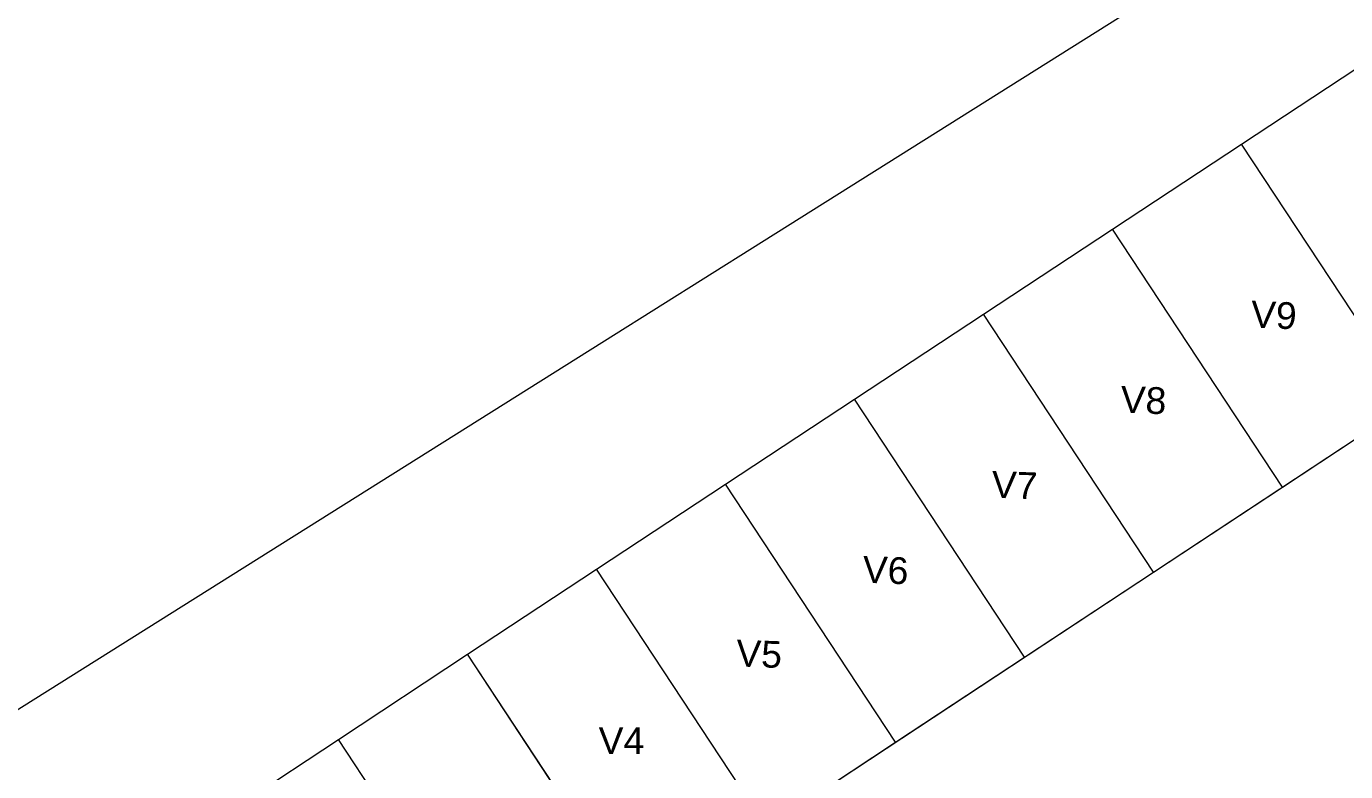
# Model space of a CAD drawing. Header units: metres. Extents: x -71 to 881, y -503 to 661.
# Drawn here: x 188.4 to 209.75, y 581.63 to 593.69 of the extents above; entities that cross this region are included whole.
import ezdxf

# ---------------------------------------------------------------- set-up
doc = ezdxf.new("R2010")
doc.units = ezdxf.units.M
doc.layers.add('04. Pisos', color=8, linetype='Continuous', lineweight=5)
doc.layers.add('05. Textos', color=5, linetype='Continuous', lineweight=0)
doc.styles.get("Standard").update_dxf_attribs({"font": 'arial.ttf'})

msp = doc.modelspace()

# ---------------------------------------------------------------- linework, layer by layer
at = {"layer": '04. Pisos'}
for p, q in [((192.022, 575.222), (238.14, 605.624)), ((208.059, 591.782), (210.146, 593.158)), ((205.972, 590.407), (208.06, 591.783)), ((210.811, 587.608), (208.059, 591.782)), ((210.812, 587.608), (208.06, 591.783)), ((203.885, 589.031), (205.972, 590.407)), ((208.724, 586.232), (205.972, 590.407)), ((208.724, 586.232), (205.972, 590.407)), ((201.798, 587.655), (203.885, 589.031)), ((206.637, 584.856), (203.885, 589.031)), ((206.637, 584.856), (203.885, 589.031)), ((199.711, 586.279), (201.798, 587.655)), ((204.55, 583.48), (201.798, 587.655)), ((204.55, 583.48), (201.798, 587.655)), ((208.724, 586.232), (210.812, 587.608)), ((197.623, 584.903), (199.711, 586.279)), ((202.463, 582.104), (199.711, 586.279)), ((202.463, 582.104), (199.711, 586.279)), ((206.637, 584.856), (208.724, 586.232)), ((195.536, 583.527), (197.623, 584.903)), ((200.375, 580.728), (197.623, 584.903)), ((200.375, 580.728), (197.623, 584.903)), ((204.55, 583.48), (206.637, 584.856)), ((193.446, 582.149), (195.533, 583.525)), ((198.285, 579.35), (195.533, 583.525)), ((198.288, 579.352), (195.536, 583.527)), ((202.463, 582.104), (204.55, 583.48)), ((191.359, 580.773), (193.446, 582.149)), ((196.198, 577.974), (193.446, 582.149)), ((196.198, 577.974), (193.446, 582.149)), ((200.375, 580.728), (202.463, 582.104))]:
    msp.add_line(p, q, dxfattribs=at)
msp.add_lwpolyline([(292.226, 487.05), (337.22, 515.381), (265.236, 631.011), (87.866, 519.538), (100.544, 499.223), (82.018, 487.584), (99.448, 460.229)], dxfattribs=at)

# ---------------------------------------------------------------- texts
at = {"layer": '05. Textos', "char_height": 0.4326, "attachment_point": 1}
for s, insert, rotation in [('V9', (208.225, 589.249), 357.4908), ('V8', (206.114, 587.869), 357.9297), ('V7', (204.027, 586.493), 357.9297), ('V6', (201.94, 585.117), 357.9297), ('V5', (199.894, 583.762), 357.9297)]:
    msp.add_mtext_dynamic_manual_height_columns(s, width=1.21171, gutter_width=2.163, heights=[0], dxfattribs=dict(at, insert=insert, rotation=rotation))
at = {"layer": '05. Textos', "insert": (197.657, 582.344), "char_height": 0.4326, "attachment_point": 1}
msp.add_mtext_dynamic_manual_height_columns('V4', width=1.21171, gutter_width=2.163, heights=[0], dxfattribs=at)

doc.saveas('drawing.dxf')
